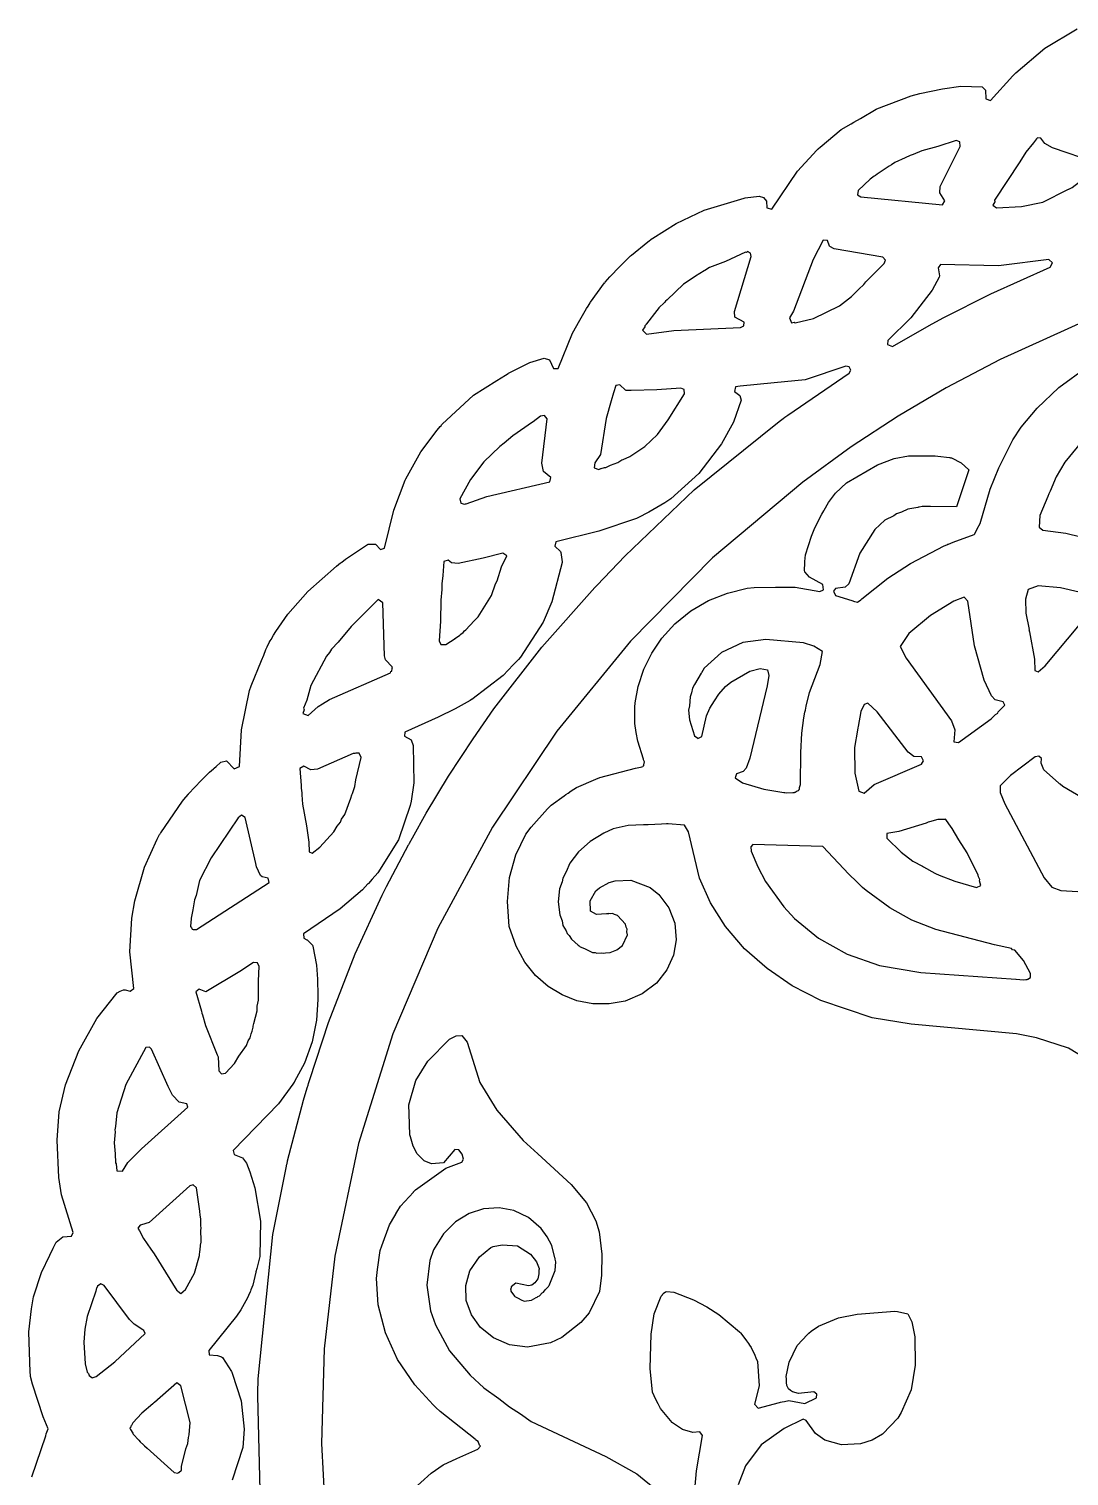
# Model space of a CAD drawing. Header units: millimetres. Extents: x 0 to 300, y 0 to 298.
# Drawn here: x 0.3 to 105.9, y 144.7 to 291.6 of the extents above; entities that cross this region are included whole.
import ezdxf

# ---------------------------------------------------------------- set-up
doc = ezdxf.new("R2010")
doc.units = ezdxf.units.MM
doc.layers.add('CUT', color=7, linetype='CONTINUOUS')

msp = doc.modelspace()

# ---------------------------------------------------------------- linework, layer by layer
at = {"layer": 'CUT'}
for points in [[(0.583, 144.6344), (2.0268, 148.7918), (2.0468, 148.9993), (2.262, 149.5285), (1.7585, 150.737), (0.6623, 154.0376), (0.4608, 154.8255), (0.4424, 154.9567), (0.4145, 155.258), (0.3004, 159.3522), (0.5764, 161.6966), (0.7623, 162.9196), (1.5724, 165.4016), (2.4091, 167.1372), (2.5859, 167.5039), (2.7433, 167.8303), (2.7637, 167.8728), (3.0742, 168.4693), (3.7322, 169.0251), (4.6348, 169.0725), (4.7959, 169.4478), (3.6223, 173.2775), (3.3491, 175.0192), (3.1682, 178.8309), (3.3802, 181.7147), (4.0276, 184.429), (5.3587, 187.9074), (7.1967, 191.1838), (9.2651, 193.7644), (9.5767, 193.9494), (9.8859, 194.1007), (10.0733, 194.0804), (10.5851, 193.9511), (10.9386, 194.2277), (10.5338, 197.9487), (10.7492, 201.3595), (11.0547, 203.1255), (12.0208, 206.5371), (13.3057, 209.3856), (13.5714, 209.8491), (13.6069, 209.911), (13.6572, 209.9988), (13.6747, 210.0294), (15.893, 213.225), (16.0377, 213.4013), (16.4708, 213.9291), (16.4878, 213.9498), (16.5106, 213.9776), (16.5159, 213.9841), (17.7995, 215.3365), (18.6316, 216.168), (19.0219, 216.5178), (19.0905, 216.5793), (19.309, 216.7751), (19.7572, 217.1769), (19.788, 217.1997), (20.3465, 217.3196), (21.1514, 216.5385), (21.6724, 216.7587), (21.8876, 220.4659), (22.7034, 224.4843), (22.8475, 224.9375), (23.9067, 227.509), (24.1369, 228.068), (24.3657, 228.6235), (24.4775, 228.8949), (24.6884, 229.3444), (24.7838, 229.5035), (24.8772, 229.6592), (25.1428, 230.1019), (25.3649, 230.4721), (26.6017, 232.2305), (28.6044, 234.5385), (31.5282, 237.0872), (31.9447, 237.4202), (32.025, 237.4843), (32.0611, 237.5132), (32.4437, 237.8191), (34.6743, 239.2863), (34.7365, 239.3198), (35.4794, 239.3456), (35.9928, 238.7844), (36.4083, 238.936), (37.3451, 242.7829), (38.5071, 245.8268), (38.5691, 245.9584), (40.0824, 248.6921), (41.756, 250.9136), (42.0543, 251.2615), (42.1393, 251.3606), (42.1995, 251.4309), (42.2668, 251.5094), (45.4257, 254.4688), (47.8004, 255.9598), (48.6691, 256.5052), (48.9402, 256.6755), (48.979, 256.6998), (51.1639, 257.7597), (52.6063, 258.2217), (53.1406, 258.0607), (53.5569, 257.158), (54.0352, 257.1818), (55.4921, 260.762), (56.2179, 262.0575), (56.923, 263.2513), (57.0728, 263.5048), (57.2755, 263.848), (57.3063, 263.9001), (58.7493, 265.8679), (58.7595, 265.8795), (58.7954, 265.9206), (58.8149, 265.9428), (59.2882, 266.4837), (60.2829, 267.5352), (61.1338, 268.3543), (61.2224, 268.4396), (61.3823, 268.5935), (61.4751, 268.6829), (63.1213, 270.0365), (63.5825, 270.367), (63.6373, 270.4063), (63.6416, 270.4094), (63.6452, 270.412), (66.0181, 271.8886), (68.8445, 273.2288), (72.9275, 274.4643), (73.0249, 274.4886), (74.4224, 274.6733), (74.8935, 274.5341), (75.1657, 274.1481), (75.2204, 273.4674), (75.7399, 273.3443), (78.3339, 277.1978), (80.2875, 279.3213), (80.4041, 279.4367), (80.4482, 279.4803), (80.4781, 279.51), (80.6144, 279.6449), (82.7758, 281.4278), (83.7837, 282.0139), (84.0385, 282.1621), (84.7099, 282.5525), (86.3223, 283.4901), (86.3803, 283.5158), (89.8678, 284.8391), (90.7506, 285.0892), (93.0447, 285.5541), (94.9047, 285.8432), (97.0902, 285.7587), (97.4103, 285.4177), (97.4441, 284.561), (97.921, 284.387), (100.2031, 286.8798), (100.5029, 287.1785), (103.4359, 289.6826), (106.7254, 291.6405)], [(108.3232, 262.3595), (98.8944, 258.0812), (93.4398, 255.2181), (88.5364, 252.3301), (83.7771, 249.1977), (78.8731, 245.6178), (69.7141, 237.9359), (61.366, 229.4999), (53.891, 220.3398), (47.351, 210.6084), (41.8046, 200.3334), (37.2532, 189.6073), (33.7563, 178.4899), (31.3723, 167.0625), (30.2862, 157.6318), (30.0143, 148.0305), (30.5271, 138.4811)], [(23.88, 139.1191), (23.5453, 152.8658), (23.5456, 152.8996), (23.5458, 152.9258), (23.5474, 153.1237), (23.5595, 154.5907), (25.0593, 169.2498), (26.4496, 176.1978), (26.4647, 176.2648), (26.4902, 176.3784), (26.5032, 176.4363), (26.5653, 176.7126), (28.174, 182.888), (28.5534, 184.1388), (28.6361, 184.4114), (28.6879, 184.5822), (28.8101, 184.9854), (30.7145, 190.7735), (33.4076, 197.7306), (36.1723, 203.6841), (36.5984, 204.5889), (38.8464, 208.8127), (38.8623, 208.8413), (38.9414, 208.9839), (39.24, 209.5225), (40.6302, 212.0298), (42.9137, 215.7817), (45.3996, 219.569), (47.5126, 222.604), (52.3886, 228.8877), (57.7551, 234.9302), (57.7774, 234.9535), (57.8654, 235.0454), (57.9604, 235.1446), (60.8206, 238.1317), (67.8469, 244.8319), (76.3043, 251.6661), (76.5962, 251.8832), (76.8759, 252.0911), (77.0526, 252.2224), (77.3351, 252.4325), (83.586, 256.6871), (83.7411, 256.9961), (83.5673, 257.3353), (83.2258, 257.3898), (79.1175, 256.0102), (75.9585, 255.6987), (72.5164, 255.3741), (72.4991, 255.3576), (72.0431, 255.3126), (71.9415, 254.846), (72.4735, 254.4217), (72.6027, 253.9467), (71.8179, 251.7277), (70.6042, 249.5183), (68.3198, 246.5201), (65.4534, 243.9425), (64.8655, 243.5149), (63.2255, 242.5816), (62.9077, 242.4141), (62.4663, 242.1816), (62.337, 242.1135), (61.9804, 241.9256), (58.1762, 240.6536), (53.806, 239.5642), (53.6836, 239.1325), (54.2654, 238.5853), (54.2862, 238.4795), (54.431, 237.5341), (54.4262, 237.4983), (54.4259, 237.4965), (54.4244, 237.4854), (53.3718, 233.4719), (52.4983, 231.4147), (50.2046, 227.8535), (50.1982, 227.8464), (49.9896, 227.6276), (49.7329, 227.3581), (49.4764, 227.0889), (48.4435, 226.005), (45.2592, 223.5621), (45.2522, 223.558), (45.2381, 223.5497), (45.236, 223.5484), (45.0857, 223.4599), (43.5842, 222.6244), (41.8484, 221.7599), (38.4578, 220.247), (38.4416, 219.8288), (39.1025, 219.454), (39.3103, 218.8775), (39.372, 215.0856), (39.1177, 213.2548), (39.0002, 212.7876), (37.8205, 209.3046), (35.7299, 205.9673), (35.1555, 205.3208), (34.7743, 204.8917), (34.7316, 204.8437), (34.7233, 204.8343), (34.4438, 204.5301), (34.1647, 204.2396), (31.8933, 202.2931), (28.1921, 199.7837), (28.2145, 199.34), (28.5214, 199.1736), (28.534, 199.1608), (28.5683, 199.126), (28.6127, 199.081), (29.0785, 198.6085), (29.1232, 198.5276), (29.5067, 196.5874), (29.5802, 195.1731), (29.6446, 193.4894), (29.6354, 193.0884), (29.5012, 191.0214), (29.0696, 188.7904), (28.2622, 186.6539), (27.263, 184.7752), (27.2576, 184.7659), (27.2482, 184.7499), (27.2238, 184.7082), (27.1031, 184.5021), (25.635, 182.5088), (21.0351, 177.7717), (21.1467, 177.3696), (21.9878, 177.0382), (22.3928, 176.4837), (22.7357, 175.6172), (23.2498, 173.9831), (23.7944, 170.609), (23.7356, 167.0552), (23.7267, 167.0071), (23.4329, 165.8028), (23.3453, 165.4434), (23.3376, 165.4118), (23.0167, 164.0964), (22.8401, 163.6203), (22.7896, 163.5061), (22.7472, 163.4102), (22.586, 163.0458), (22.4887, 162.8257), (21.8015, 161.5924), (21.3755, 160.9385), (18.5603, 157.4763), (18.5867, 157.0271), (19.4568, 156.9767), (19.8666, 156.8251), (19.9527, 156.7443), (20.8751, 155.3281), (20.9075, 155.2547), (20.912, 155.2444), (20.9302, 155.2032), (20.9488, 155.1609), (21.861, 152.3578), (22.1652, 149.4728), (22.0063, 147.615), (20.9341, 144.3158)], [(108.679, 186.4533), (105.8452, 188.1476), (102.6028, 189.2079), (100.5676, 189.6031), (89.8537, 190.5954), (85.9153, 191.237), (80.6883, 192.989), (77.7829, 194.5032), (75.237, 196.2404), (72.9528, 198.2463), (71.0243, 200.5156), (69.4833, 202.9048), (68.3915, 205.4191), (67.2659, 210.1175), (66.8528, 210.7978), (65.1869, 210.9396), (65.0844, 210.9351), (65.0341, 210.9395), (64.5369, 210.9111), (63.1848, 210.8518), (62.8003, 210.8517), (62.7102, 210.831), (61.1407, 210.7622), (59.628, 210.4172), (58.6571, 209.9791), (57.2756, 209.1392), (56.1032, 208.1091), (55.1997, 206.9318), (54.8488, 206.0598), (54.4941, 205.4062), (54.4411, 205.0467), (54.1613, 204.3513), (54.0165, 203.009), (54.1834, 201.7072), (54.4361, 201.0854), (54.5127, 200.6113), (54.8403, 200.0909), (54.9579, 199.8015), (55.1414, 199.6127), (55.3829, 199.2292), (56.0458, 198.6138), (56.1743, 198.55), (56.2728, 198.4486), (56.7181, 198.28), (57.5274, 197.8783), (57.7809, 197.8776), (57.9423, 197.8165), (58.3901, 197.8359), (58.5927, 197.7936), (58.8214, 197.8545), (59.3062, 197.8755), (59.9959, 198.1578), (60.5588, 198.5968), (61.0656, 199.6705), (61.0089, 199.9878), (61.0293, 200.2558), (60.9275, 200.4444), (60.872, 200.7554), (60.0649, 201.6288), (59.7376, 201.7457), (59.6951, 201.7843), (59.6095, 201.7914), (59.5174, 201.8243), (59.3353, 201.8144), (59.1915, 201.8265), (59.1537, 201.8132), (58.9471, 201.7933), (57.9238, 201.7375), (57.3288, 202.0721), (57.2715, 203.1277), (57.8586, 204.1288), (58.2154, 204.4474), (59.2083, 204.9853), (59.8145, 205.1586), (61.4061, 205.2156), (63.3613, 204.4729), (64.2391, 203.7612), (65.2686, 202.3966), (65.8863, 200.8627), (66.0215, 199.1573), (65.7415, 197.5907), (65.0589, 196.1034), (64.0219, 194.7558), (62.5639, 193.6869), (60.8283, 192.9513), (59.2192, 192.6491), (57.5482, 192.6492), (55.9404, 192.9685), (54.4236, 193.5764), (53.0037, 194.4408), (51.7386, 195.5515), (50.6459, 196.8853), (49.7612, 198.5185), (49.0561, 200.5169), (48.8722, 203.0379), (49.0855, 205.4903), (49.7299, 207.7923), (50.7437, 209.8808), (51.2846, 210.5997), (52.936, 212.4773), (53.3044, 212.819), (54.6538, 213.7861), (54.8227, 213.9072), (55.0316, 214.0569), (55.3654, 214.2961), (55.8987, 214.6384), (57.8702, 215.4687), (58.2593, 215.6274), (61.873, 216.5928), (62.5725, 216.7184), (62.5837, 216.7826), (62.7215, 216.8194), (62.7174, 216.9385), (62.7815, 217.2276), (62.7, 217.4407), (62.6978, 217.5037), (62.1101, 219.3322), (61.9349, 220.2247), (61.8205, 221.1343), (61.8214, 222.7806), (61.8332, 223.2227), (62.1539, 224.8907), (62.7119, 226.6336), (63.5275, 228.2669), (64.5664, 229.8012), (65.8729, 231.2372), (67.498, 232.5556), (69.2771, 233.5985), (71.233, 234.3719), (73.2357, 234.88), (73.9179, 234.9483), (76.1085, 234.9588), (76.4922, 234.9607), (76.9487, 234.9629), (78.0803, 234.9683), (80.6111, 234.5374), (80.9553, 234.6949), (80.9099, 235.2323), (79.5327, 235.9813), (79.077, 236.5139), (79.0465, 236.6588), (79.0834, 237.4406), (79.0842, 237.4579), (79.0894, 237.5671), (79.1057, 237.9139), (79.1554, 238.2331), (79.7624, 240.1511), (80.1066, 240.9888), (80.7959, 242.3676), (81.0017, 242.7222), (81.0151, 242.7453), (81.0429, 242.7933), (81.4814, 243.549), (82.1714, 244.5179), (83.293, 245.5715), (86.4443, 247.4031), (88.1359, 248.0156), (89.5906, 248.2839), (90.2659, 248.3143), (92.3148, 248.2943), (92.5935, 248.2817), (93.7474, 248.1298), (93.7929, 248.121), (93.8604, 248.1081), (93.8883, 248.1027), (93.9569, 248.0895), (94.9565, 247.599), (95.7283, 246.8863), (94.48, 243.122), (91.8224, 243.1437), (91.8164, 243.1476), (91.7447, 243.1443), (90.9805, 243.1505), (90.6842, 243.0958), (90.6162, 243.0927), (90.534, 243.068), (89.5345, 242.8835), (88.8945, 242.577), (88.3948, 242.4274), (88.11, 242.2014), (87.1947, 241.7631), (86.1676, 240.8343), (84.666, 238.4204), (83.5523, 235.2991), (83.1824, 234.9831), (82.1978, 234.8306), (81.9933, 234.5532), (82.2013, 234.1206), (83.8362, 233.6109), (84.1298, 233.503), (84.1569, 233.5109), (84.4256, 233.4271), (84.7497, 233.6844), (84.7569, 233.6865), (84.8641, 233.7752), (87.4992, 235.8673), (89.7933, 237.3667), (93.2218, 239.1683), (93.4994, 239.2759), (93.6018, 239.3156), (93.6624, 239.3392), (94.1489, 239.5278), (96.2722, 240.3007), (96.306, 240.3641), (96.3448, 240.3792), (96.5765, 240.8726), (96.8715, 241.4268), (97.9016, 244.9057), (98.7603, 247.0839), (100.1796, 249.9225), (101.0474, 251.226), (102.6537, 253.1358), (104.8649, 255.2536), (107.7317, 257.3359)], [(107.5097, 250.1332), (105.487, 247.6702), (104.6018, 246.1769), (103.979, 244.6987), (103.8391, 244.4413), (103.7542, 244.1649), (102.944, 242.242), (102.8644, 241.0584), (103.2406, 240.7528), (105.5873, 240.4365), (108.7553, 239.6659)], [(106.9369, 234.4595), (105.0272, 234.9137), (102.779, 235.0877), (101.7468, 234.7436), (101.4664, 233.7485), (101.5241, 232.3434), (101.8353, 230.67), (101.8319, 230.6661), (101.8804, 230.4276), (102.3956, 227.6568), (102.4233, 226.5092), (102.7638, 226.3567), (103.4694, 226.965), (106.9751, 231.1485)], [(110.0172, 211.9695), (105.2665, 214.7257), (104.9881, 214.9601), (104.9296, 215.0093), (104.9076, 215.0279), (104.8119, 215.1084), (103.346, 216.4231), (103.0593, 217.0925), (103.0888, 217.5559), (102.8438, 217.7939), (102.4718, 217.7355), (99.953, 215.8307), (98.903, 214.8021), (98.8927, 214.1189), (99.3822, 212.9602), (103.3895, 205.4548), (104.1447, 204.5028), (105.0512, 204.1847), (110.1955, 203.8555)], [(39.0414, 143.1279), (41.1248, 145.0298), (42.3511, 145.8464), (43.7379, 146.5094), (45.8912, 147.4375), (46.1408, 147.7466), (46.0464, 147.8742), (45.9219, 148.2195), (45.648, 148.4128), (45.6118, 148.4617), (42.0625, 151.2652), (41.6018, 151.6845), (41.3378, 151.9566), (39.4818, 153.9945), (37.7297, 156.5642), (36.4875, 159.2582), (35.7724, 162.101), (35.5987, 164.771), (35.6973, 165.6812), (35.9713, 167.6079), (36.1359, 168.1061), (36.9066, 170.2385), (37.4321, 171.1308), (37.5344, 171.3046), (37.5594, 171.3471), (37.6526, 171.5054), (38.0344, 172.1177), (39.3305, 173.5535), (39.3327, 173.5557), (39.3412, 173.5645), (39.4254, 173.6503), (39.5501, 173.7776), (42.6182, 175.9803), (44.2546, 176.5983), (44.4149, 176.9004), (44.2702, 177.4049), (43.9417, 177.846), (43.5375, 177.8649), (42.3851, 176.5202), (41.183, 176.4247), (40.4169, 176.7208), (39.7294, 177.4411), (39.3215, 178.2074), (39.0255, 179.1466), (38.9679, 179.3647), (38.8911, 181.5031), (38.881, 182.4194), (39.5834, 184.8724), (40.806, 186.8514), (42.9934, 189.0692), (43.6875, 189.42), (44.2532, 189.456), (44.7845, 188.7611), (46.0743, 184.6765), (47.7914, 181.8721), (50.4719, 178.8052), (51.9507, 177.4448), (51.9506, 177.442), (52.3691, 177.0599), (55.3526, 174.3154), (56.9159, 172.4674), (57.8511, 170.6279), (58.1769, 169.5234), (58.4492, 167.2467), (58.4463, 165.1138), (58.2292, 163.4624), (57.1862, 161.3074), (56.3449, 160.3039), (54.4172, 158.7779), (53.2683, 158.24), (50.9248, 157.8134), (49.0992, 158.0599), (47.4752, 158.7443), (46.1583, 159.8124), (45.239, 161.106), (44.7074, 162.5559), (44.6453, 164.0808), (45.0724, 165.5652), (46.0537, 166.9825), (47.2111, 167.9352), (47.4281, 168.0227), (48.3359, 168.2054), (49.8914, 168.1013), (51.2342, 167.2654), (51.8432, 166.4612), (52.0891, 165.7791), (52.0857, 165.7023), (52.0834, 165.6525), (52.0825, 165.6314), (52.076, 165.4862), (52.0661, 165.2656), (51.9746, 164.7528), (51.6513, 164.3238), (51.3595, 164.099), (51.0068, 164.0177), (49.7367, 164.3177), (49.2579, 163.9179), (49.2512, 163.8082), (49.1888, 163.7426), (49.2414, 163.6443), (49.2312, 163.4762), (49.5945, 162.9843), (49.6211, 162.9346), (50.1039, 162.7014), (50.1406, 162.6678), (50.2747, 162.6189), (50.57, 162.4763), (51.3107, 162.5847), (51.81, 162.8479), (51.9148, 162.8773), (51.9754, 162.9351), (52.1198, 163.0112), (52.4143, 163.3259), (52.5481, 163.4039), (52.6973, 163.6237), (53.0417, 163.9522), (53.0739, 164.0307), (53.1006, 164.0591), (53.7208, 165.6028), (53.7875, 166.4737), (53.7232, 166.748), (53.7243, 166.8061), (53.6931, 166.8767), (53.397, 168.1401), (52.9303, 168.9998), (52.3051, 169.8639), (51.0314, 170.9655), (49.5379, 171.6874), (48.046, 171.9659), (46.451, 171.8651), (44.9837, 171.3824), (43.6088, 170.5343), (42.3768, 169.3024), (41.3892, 167.7054), (40.9884, 166.6019), (40.7028, 164.1041), (41.0798, 161.494), (41.5684, 160.0842), (42.9999, 157.4405), (45.0918, 154.966), (46.4915, 153.6872), (48.0035, 152.6108), (49.1024, 151.738), (50.2186, 151.0338), (51.2915, 150.2699), (58.88, 146.7181), (62.0236, 144.9348), (64.0643, 143.2764)], [(67.6412, 140.2494), (68.0715, 145.2644), (68.692, 148.8453), (68.402, 149.1976), (67.6918, 149.1548), (66.6589, 149.4393), (65.6408, 150.1138), (65.6258, 150.1283), (65.6239, 150.1302), (65.6127, 150.141), (65.5949, 150.1581), (64.4168, 151.5636), (64.216, 151.9763), (64.1771, 152.0563), (63.9574, 152.508), (63.6009, 153.2411), (63.36, 155.6326), (63.4822, 159.1128), (63.7918, 161.202), (64.4961, 162.9743), (64.5757, 163.0862), (64.5969, 163.1161), (64.6119, 163.1371), (64.6414, 163.1787), (64.642, 163.1795), (64.643, 163.1809), (64.6934, 163.2519), (64.9395, 163.431), (65.0771, 163.4564), (65.772, 163.4062), (67.7844, 162.6267), (69.1409, 161.8897), (70.3415, 161.1314), (72.4264, 159.372), (72.4573, 159.3429), (72.4698, 159.3311), (72.5006, 159.3021), (72.5264, 159.2779), (72.7842, 158.9603), (73.1585, 158.4345), (73.3465, 158.1704), (73.4508, 158.0238), (73.6226, 157.7826), (73.9968, 156.9948), (74.1115, 156.7269), (74.2707, 156.3555), (74.4485, 153.8927), (73.9668, 152.0066), (74.3506, 151.5976), (76.5019, 152.1858), (76.6148, 152.2107), (76.7722, 152.2456), (77.0099, 152.2982), (77.4576, 152.3973), (79.0599, 152.0807), (80.243, 152.6516), (80.2886, 153.0297), (79.9981, 153.276), (78.4483, 153.1043), (77.8338, 153.2776), (77.6068, 153.4181), (77.424, 153.566), (77.2559, 153.9256), (77.2116, 154.232), (77.2007, 154.5896), (77.1985, 154.6613), (77.1961, 154.7401), (77.1937, 154.8199), (77.4773, 156.2807), (78.2901, 157.9656), (78.2936, 157.9711), (78.2998, 157.9808), (78.2998, 157.9809), (78.3026, 157.9853), (79.3511, 159.0918), (79.4917, 159.214), (79.7272, 159.4185), (79.8435, 159.5195), (79.9044, 159.5723), (80.4697, 159.9522), (82.4792, 160.7946), (84.3867, 161.1728), (88.1986, 161.4641), (88.4865, 161.4411), (89.5321, 161.2029), (89.9478, 160.376), (90.2322, 158.8536), (90.2642, 155.9782), (89.8568, 153.477), (88.8631, 151.1893), (88.5004, 150.6063), (87.0044, 149.009), (86.9723, 148.9782), (86.9693, 148.9754), (86.9692, 148.9753), (86.9692, 148.9753), (85.9112, 148.3534), (84.7196, 147.9768), (82.8073, 147.8834), (81.0993, 148.3777), (80.1525, 149.026), (79.2109, 150.358), (78.9023, 150.4859), (76.9917, 149.537), (74.6568, 147.8832), (73.0387, 145.7618), (72.2997, 143.8427)]]:
    msp.add_lwpolyline(points, dxfattribs=at)
for points in [[(90.9458, 279.2561), (90.0829, 278.8851), (89.752, 278.7761), (89.2763, 278.5383), (88.2154, 278.0822), (87.8667, 277.8335), (87.649, 277.7247), (86.4346, 276.8919), (86.2327, 276.7727), (86.1282, 276.6818), (85.7184, 276.4007), (84.4847, 275.2508), (84.4289, 274.8018), (84.7464, 274.5856), (93.038, 273.7866), (93.2782, 274.2003), (92.7752, 274.9845), (92.8003, 275.6348), (94.854, 279.7162), (94.8274, 280.1687), (94.4353, 280.3179), (92.5764, 279.7059)], [(98.1495, 273.7607), (98.5411, 273.4762), (101.0852, 273.6182), (103.2213, 274.0672), (105.7759, 275.3357), (105.8582, 275.3755), (105.8633, 275.3791), (106.2137, 275.5531), (107.852, 276.788), (108.7113, 277.3968), (108.6869, 277.4732), (108.797, 277.8262), (108.5684, 278.0827), (104.2181, 279.5837), (103.436, 279.9962), (103.0465, 280.5627), (102.7058, 280.5979), (102.606, 280.4749), (102.6039, 280.4746), (102.2957, 280.0923), (101.5095, 279.123), (100.8969, 278.1453), (98.333, 274.2514), (98.3611, 274.0985)], [(71.9327, 262.9648), (73.6345, 268.5276), (73.5709, 268.8654), (73.2693, 269.0305), (73.143, 268.9591), (73.0403, 268.9783), (71.0275, 268.0176), (69.393, 267.4187), (68.9134, 267.1122), (68.8687, 267.094), (67.9663, 266.5286), (67.8546, 266.4357), (66.7458, 265.7271), (65.1075, 264.1511), (64.9253, 263.9995), (64.8219, 263.8763), (64.2633, 263.3389), (64.0849, 263.0949), (64.0327, 263.0458), (63.0017, 261.7067), (62.958, 261.6546), (62.958, 261.65), (62.8297, 261.4833), (62.8328, 261.3825), (62.5939, 261.0558), (62.9961, 260.6477), (65.7737, 261.0299), (72.5584, 261.3155), (72.8806, 261.5039), (72.9088, 261.8761), (71.9561, 262.3923)], [(81.6107, 269.5376), (81.5729, 269.5765), (81.3802, 270.1555), (80.928, 270.1883), (79.9191, 268.2289), (77.9235, 263.0043), (77.5047, 262.2953), (77.7128, 261.802), (78.001, 261.871), (78.109, 261.8192), (79.9631, 262.2294), (82.5971, 263.5133), (83.822, 264.4903), (84.5655, 265.2339), (85.0738, 265.6837), (85.2828, 265.9512), (87.1451, 267.8138), (87.268, 268.1696), (87.0064, 268.4859), (82.0461, 269.3313)], [(98.7136, 267.6042), (92.8429, 267.7302), (92.6256, 267.3864), (92.7534, 266.5611), (92.7098, 266.445), (91.9997, 265.1156), (89.8458, 262.3264), (87.5133, 260.0223), (87.4568, 259.6094), (87.9908, 259.403), (91.7006, 261.5408), (93.1065, 262.301), (97.9474, 264.7478), (103.9777, 267.4477), (104.2265, 267.8945), (103.8351, 268.2237), (98.9975, 267.6134)], [(58.3966, 246.9983), (58.7194, 247.1167), (58.8644, 247.124), (59.3331, 247.3416), (60.1031, 247.6238), (60.4954, 247.8813), (60.6232, 247.9407), (61.299, 248.221), (62.8357, 249.2418), (64.1056, 250.4528), (65.1972, 251.9546), (66.8631, 254.578), (66.8085, 255.0273), (66.4879, 255.164), (64.0475, 254.9925), (61.4466, 254.9426), (60.9524, 254.9331), (60.9373, 254.9328), (60.9367, 254.9328), (60.8665, 254.9548), (60.2891, 255.513), (59.8814, 255.4495), (59.6645, 254.7113), (59.6367, 254.7032), (59.4189, 253.8757), (58.8953, 252.0943), (58.3238, 248.4205), (57.7457, 247.5834), (57.6998, 247.07), (58.1598, 246.919), (58.3716, 247.0068)], [(48.5413, 249.5795), (48.1015, 249.2544), (46.4909, 247.678), (45.1173, 245.9051), (44.0517, 243.9442), (44.1504, 243.5079), (44.5161, 243.408), (44.6117, 243.4424), (44.6908, 243.4137), (46.7943, 244.1785), (53.1845, 245.6592), (53.2727, 246.0897), (52.5483, 246.7046), (52.3723, 247.5573), (52.8997, 252.0556), (52.6432, 252.3832), (52.2501, 252.3208), (51.4852, 251.7555), (51.4256, 251.7175), (49.4145, 250.3355)], [(43.8724, 237.357), (43.2078, 237.45), (42.8632, 237.7124), (42.4396, 237.559), (42.3233, 236.1362), (42.2087, 235.3145), (42.2088, 234.7364), (42.1185, 233.6317), (42.0882, 231.5074), (41.958, 229.5138), (42.1318, 229.1454), (42.572, 229.1372), (42.5783, 229.1416), (42.6429, 229.1371), (43.5709, 229.7682), (43.5781, 229.772), (43.5993, 229.7876), (44.0459, 230.0912), (44.1394, 230.1849), (44.3791, 230.3612), (44.5216, 230.5192), (44.6626, 230.6191), (45.4934, 231.5399), (45.9128, 231.9596), (47.2703, 234.1207), (47.6774, 235.2958), (47.8507, 235.6084), (48.2792, 237.0156), (48.8129, 238.155), (48.4189, 238.4257), (46.4326, 237.9071)], [(37.2028, 226.802), (37.1778, 226.8192), (37.1832, 226.8643), (36.4916, 227.5937), (36.3928, 228.0045), (36.2147, 233.3814), (35.7508, 233.6997), (33.0004, 230.9579), (31.6982, 229.3873), (31.0208, 228.6764), (30.8211, 228.3293), (30.5099, 227.9541), (28.9185, 224.9773), (28.4985, 223.488), (28.1716, 222.6737), (28.2272, 222.5262), (28.1214, 222.1509), (28.6515, 221.9371), (29.6767, 222.8536), (30.1048, 223.1319), (30.8308, 223.552), (36.9982, 226.2728), (37.0523, 226.4129), (37.1336, 226.4497), (37.1636, 226.7007)], [(98.4161, 222.0264), (98.6624, 222.1908), (98.7006, 222.3058), (99.3819, 222.9746), (99.2021, 223.3415), (98.4142, 223.5163), (98.0393, 223.9314), (97.2764, 225.5312), (96.2968, 229.0174), (95.6335, 233.5588), (95.2537, 233.9406), (94.1996, 233.5604), (91.8276, 232.0748), (89.6458, 230.2477), (88.7445, 228.9568), (89.3641, 227.7448), (93.9657, 221.3998), (94.3113, 220.4916), (94.1888, 219.2763), (94.6924, 219.1865), (97.9923, 221.6103)], [(68.6162, 219.8053), (69.1021, 221.8876), (69.4429, 222.6791), (69.906, 223.434), (70.3316, 224.1091), (71.0073, 224.8753), (71.5636, 225.3048), (73.5067, 226.4277), (74.5239, 226.7014), (74.5394, 226.7035), (74.5425, 226.7039), (74.5464, 226.7045), (74.5506, 226.705), (75.2856, 226.569), (75.4142, 225.9863), (75.258, 224.9646), (73.4754, 217.5928), (73.1066, 216.5896), (72.821, 216.2681), (72.1361, 216.0218), (71.9897, 215.6014), (72.7347, 215.094), (74.8987, 214.4441), (76.9558, 214.1203), (77.0404, 214.1312), (77.2291, 214.0932), (77.8613, 214.1363), (78.0228, 214.1281), (78.0561, 214.1496), (78.0997, 214.1526), (78.3071, 214.2946), (78.4226, 214.3095), (78.4514, 214.3935), (78.5192, 214.4399), (78.5264, 214.6124), (78.6324, 214.9219), (78.6748, 218.175), (78.7574, 220.1556), (78.9619, 221.7158), (79.0799, 222.2595), (79.1276, 222.4792), (79.1716, 222.6819), (79.2192, 222.9014), (79.5523, 224.2708), (80.647, 227.1097), (80.8707, 228.4192), (79.978, 228.9932), (78.9292, 229.3031), (75.1315, 229.6555), (72.7834, 229.3601), (70.6093, 228.3322), (68.8658, 226.7384), (68.5875, 226.2676), (68.561, 226.2378), (67.8813, 225.0727), (67.6754, 224.7244), (67.5848, 224.2225), (67.4435, 223.8167), (67.3498, 222.9195), (67.2683, 222.4673), (67.3603, 221.4855), (67.8734, 219.8664), (68.2002, 219.6201), (68.2004, 219.6202), (68.2251, 219.6002)], [(91.1372, 217.3511), (90.9143, 217.7341), (90.1545, 217.777), (89.5723, 218.2107), (86.426, 222.3254), (85.4622, 223.1903), (85.1136, 223.0504), (84.7498, 222.3378), (84.4861, 220.8306), (84.4402, 220.6743), (84.4174, 220.4384), (84.1104, 218.6835), (84.139, 216.0812), (84.5611, 214.2636), (85.098, 214.0539), (86.107, 214.9362), (90.9083, 217.0109)], [(31.2443, 210.1274), (31.6079, 210.7069), (31.9243, 211.1236), (32.0413, 211.3977), (32.3585, 211.9032), (32.9648, 213.5599), (33.0961, 213.8673), (33.1362, 214.0283), (33.3928, 214.7293), (33.4824, 215.4172), (34.0443, 217.6714), (33.8376, 218.1103), (33.4893, 218.1222), (33.3996, 218.0819), (33.2251, 218.0911), (29.6079, 216.4803), (28.9064, 216.4099), (28.1998, 216.7833), (27.8049, 216.5615), (27.9357, 214.8202), (27.9334, 214.7196), (27.9555, 214.5576), (27.9911, 214.0834), (27.9918, 213.9749), (28.0052, 213.8958), (28.0785, 212.9196), (28.4787, 210.7226), (28.7031, 209.0781), (28.7363, 208.0898), (29.0566, 207.9742), (29.8463, 208.5553)], [(17.1216, 203.2073), (16.953, 202.2005), (16.7631, 201.3663), (16.7268, 200.8504), (16.6898, 200.6293), (16.7086, 200.5915), (16.7037, 200.5224), (16.8111, 200.386), (16.8749, 200.258), (16.9125, 200.2572), (16.9621, 200.1942), (17.3081, 200.2253), (24.7004, 204.9712), (24.6021, 205.4365), (23.9839, 205.5524), (23.8158, 205.6884), (23.4094, 206.5763), (23.3229, 206.9229), (22.2683, 211.5971), (21.8793, 211.8144), (21.5286, 211.5379), (18.7904, 207.4933), (17.6315, 205.1815), (17.2855, 203.6614)], [(90.0368, 207.1609), (91.0158, 206.6339), (91.1135, 206.5643), (92.2751, 205.9415), (92.3557, 205.9125), (92.7162, 205.7184), (94.2948, 205.1097), (96.5063, 204.4727), (96.943, 204.6729), (96.8237, 205.1439), (96.841, 205.3035), (96.7201, 205.553), (96.6802, 205.7104), (95.5391, 207.9953), (94.7032, 209.3241), (94.042, 210.4814), (93.6889, 210.9366), (93.4062, 211.3861), (93.34, 211.3863), (93.3284, 211.4012), (93.2442, 211.3867), (92.5928, 211.3895), (91.738, 211.1272), (91.601, 211.1036), (91.3863, 211.0192), (88.6166, 210.1693), (87.3967, 209.9424), (87.4071, 209.4946), (88.8435, 208.0489)], [(75.0658, 205.0891), (76.9432, 202.5015), (78.0215, 201.3366), (80.4627, 199.3366), (83.3671, 197.7154), (86.6443, 196.5727), (90.8525, 195.8571), (100.5115, 195.1628), (100.5387, 195.1622), (101.2644, 195.1029), (101.5252, 195.1383), (101.6585, 195.1351), (101.6976, 195.1617), (101.7079, 195.1631), (101.7177, 195.1754), (101.9759, 195.3511), (101.9733, 195.7328), (101.2803, 197.0587), (100.4075, 198.099), (100.1713, 198.1611), (100.0547, 198.287), (98.3187, 198.6484), (92.3841, 200.2096), (89.9414, 201.1746), (87.6924, 202.4062), (85.2877, 204.1574), (84.9441, 204.4879), (84.9049, 204.5256), (84.3541, 205.0554), (83.5582, 205.8209), (80.8879, 208.6436), (73.7936, 208.8244), (73.5908, 208.5882), (73.6188, 208.175), (74.3088, 206.5668)], [(18.2567, 193.8904), (17.5889, 194.1413), (17.2575, 193.8891), (17.8134, 191.9257), (17.8476, 191.7266), (17.9244, 191.5336), (18.2238, 190.4759), (19.4202, 187.5027), (19.5066, 187.2705), (19.5898, 185.86), (19.8536, 185.5465), (20.2552, 185.6273), (21.1608, 186.6211), (21.6213, 187.3678), (22.378, 188.4469), (22.5615, 188.8925), (22.7566, 189.209), (22.8628, 189.6245), (22.9783, 189.905), (23.0544, 190.2875), (23.0634, 190.3096), (23.0769, 190.4008), (23.1326, 190.6805), (23.4566, 191.9483), (23.479, 192.4208), (23.6043, 193.0505), (23.6013, 194.9998), (23.6698, 196.4432), (23.5139, 196.8192), (23.1095, 196.8661), (21.7103, 195.961)], [(14.8751, 183.3959), (14.4334, 184.2596), (12.7579, 188.0589), (12.5247, 188.2594), (12.1836, 188.2166), (10.1385, 184.4867), (9.2162, 181.6106), (9.0912, 180.1986), (9.035, 179.8586), (9.0434, 179.6585), (8.9444, 178.5403), (9.0545, 177.4455), (9.087, 176.5188), (9.1566, 176.4305), (9.2292, 175.7093), (9.803, 175.6766), (10.3397, 176.5473), (11.7443, 177.9544), (16.4411, 182.185), (16.3299, 182.5037), (15.5575, 182.6883)], [(15.7368, 163.2704), (15.9102, 163.4166), (15.9314, 163.4127), (15.9511, 163.4511), (16.1909, 163.6532), (17.1199, 165.335), (17.6331, 167.1138), (17.6674, 167.5723), (17.6932, 167.6573), (17.7117, 168.1521), (17.7764, 168.4756), (17.7713, 168.9618), (17.7783, 169.0561), (17.768, 169.2779), (17.7649, 169.5744), (17.7798, 169.971), (17.7596, 170.09), (17.7518, 170.8313), (17.6786, 171.1956), (17.6594, 171.6079), (17.2974, 173.9938), (16.969, 174.2847), (16.6454, 174.1897), (12.5209, 170.4676), (11.7253, 170.2167), (11.5893, 170.1923), (11.3649, 169.8841), (11.525, 169.6288), (11.9236, 168.8402), (12.673, 167.7729), (12.9976, 167.2807), (15.3222, 163.574), (15.3838, 163.5289), (15.3934, 163.5099), (15.4151, 163.506)], [(7.1614, 163.8182), (7.076, 163.5034), (6.1989, 160.9329), (5.9862, 159.6453), (5.8657, 158.3301), (6.0101, 156.1293), (6.2252, 155.2566), (6.3448, 155.124), (6.4053, 154.9144), (6.6913, 154.7397), (6.7316, 154.6951), (7.133, 154.8245), (9.0083, 156.3209), (12.0848, 159.1833), (11.9697, 159.5095), (11.8554, 159.5531), (11.8559, 159.5646), (10.9718, 160.1423), (10.5164, 160.6159), (7.9365, 164.0573), (7.5957, 164.2282), (7.2464, 164.0028), (7.1915, 163.842)], [(16.5744, 148.9213), (16.6614, 150.1495), (15.7127, 153.8984), (15.3171, 154.1745), (13.0414, 152.2058), (12.9408, 152.1266), (12.8666, 152.0545), (11.7703, 151.1062), (10.8503, 150.1295), (10.7159, 149.8633), (10.6427, 149.7805), (10.6316, 149.6985), (10.5603, 149.579), (10.5665, 149.5674), (10.556, 149.5465), (10.6027, 149.4858), (10.5954, 149.432), (10.8369, 149.0596), (10.8908, 148.9583), (11.4524, 148.3814), (11.6051, 148.1829), (11.9234, 147.8975), (12.0372, 147.7806), (12.3044, 147.5559), (15.0465, 145.0972), (15.4212, 145.0142), (15.501, 145.099), (15.5308, 145.0941), (15.7777, 145.3309), (15.7921, 145.6857), (16.2293, 147.494), (16.4189, 148.0374), (16.5016, 148.6202)]]:
    msp.add_lwpolyline(points, close=True, dxfattribs=at)

doc.saveas('drawing.dxf')
